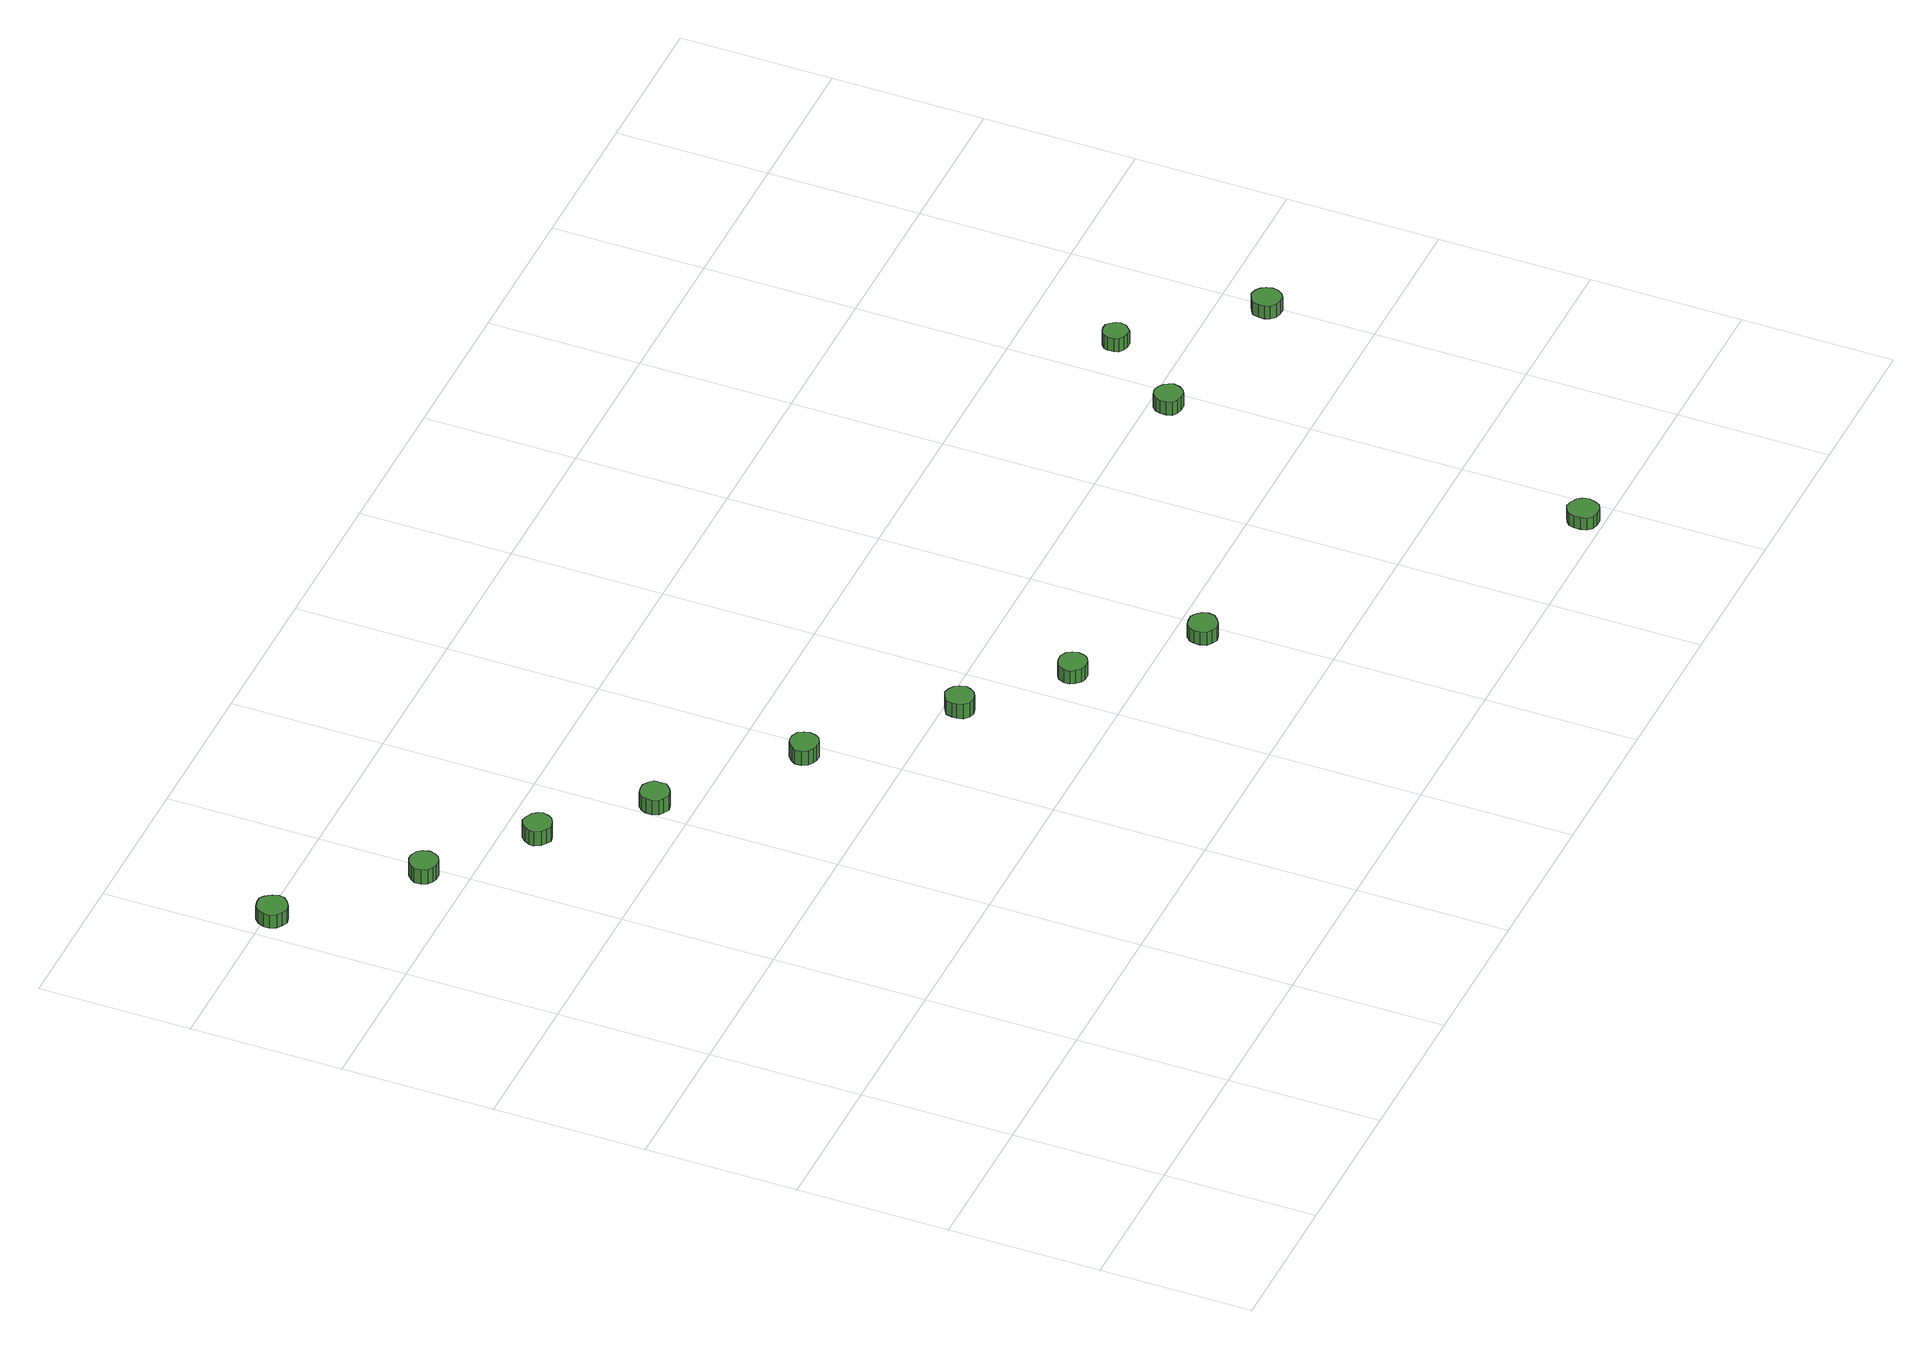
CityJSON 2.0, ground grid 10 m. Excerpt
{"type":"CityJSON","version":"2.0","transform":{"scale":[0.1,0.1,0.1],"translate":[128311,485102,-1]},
"CityObjects":{
"tree1":{"type":"SolitaryVegetationObject","attributes":{"function":"something"},"geometry":[{"type":"MultiSurface","lod":"1","boundaries":[[[0,1,2,3,4,5,6,7,8,9,10,11,12,13,14]],[[15,16,17,18,19,20,21,22,23,24,25,26,27,28,29]],[[0,29,28,1]],[[1,28,27,2]],[[2,27,26,3]],[[3,26,25,4]],[[4,25,24,5]],[[5,24,23,6]],[[6,23,22,7]],[[7,22,21,8]],[[8,21,20,9]],[[9,20,19,10]],[[10,19,18,11]],[[11,18,17,12]],[[12,17,16,13]],[[13,16,15,14]],[[14,15,29,0]]]}]},
"tree2":{"type":"SolitaryVegetationObject","attributes":{"function":"something"},"geometry":[{"type":"MultiSurface","lod":"1","boundaries":[[[30,31,32,33,34,35,36,37,38,39,40,41,42,43,44]],[[45,46,47,48,49,50,51,52,53,54,55,56,57,58,59]],[[30,59,58,31]],[[31,58,57,32]],[[32,57,56,33]],[[33,56,55,34]],[[34,55,54,35]],[[35,54,53,36]],[[36,53,52,37]],[[37,52,51,38]],[[38,51,50,39]],[[39,50,49,40]],[[40,49,48,41]],[[41,48,47,42]],[[42,47,46,43]],[[43,46,45,44]],[[44,45,59,30]]]}]},
"tree3":{"type":"SolitaryVegetationObject","attributes":{"function":"something"},"geometry":[{"type":"MultiSurface","lod":"1","boundaries":[[[60,61,62,63,64,65,66,67,68,69,70,71,72,73,74]],[[75,76,77,78,79,80,81,82,83,84,85,86,87,88,89]],[[60,89,88,61]],[[61,88,87,62]],[[62,87,86,63]],[[63,86,85,64]],[[64,85,84,65]],[[65,84,83,66]],[[66,83,82,67]],[[67,82,81,68]],[[68,81,80,69]],[[69,80,79,70]],[[70,79,78,71]],[[71,78,77,72]],[[72,77,76,73]],[[73,76,75,74]],[[74,75,89,60]]]}]},
"tree4":{"type":"SolitaryVegetationObject","attributes":{"function":"something"},"geometry":[{"type":"MultiSurface","lod":"1","boundaries":[[[90,91,92,93,94,95,96,97,98,99,100,101,102,103,104]],[[105,106,107,108,109,110,111,112,113,114,115,116,117,118,119]],[[90,119,118,91]],[[91,118,117,92]],[[92,117,116,93]],[[93,116,115,94]],[[94,115,114,95]],[[95,114,113,96]],[[96,113,112,97]],[[97,112,111,98]],[[98,111,110,99]],[[99,110,109,100]],[[100,109,108,101]],[[101,108,107,102]],[[102,107,106,103]],[[103,106,105,104]],[[104,105,119,90]]]}]},
"tree5":{"type":"SolitaryVegetationObject","attributes":{"function":"something"},"geometry":[{"type":"MultiSurface","lod":"1","boundaries":[[[120,121,122,123,124,125,126,127,128,129,130,131,132,133,134]],[[135,136,137,138,139,140,141,142,143,144,145,146,147,148,149]],[[120,149,148,121]],[[121,148,147,122]],[[122,147,146,123]],[[123,146,145,124]],[[124,145,144,125]],[[125,144,143,126]],[[126,143,142,127]],[[127,142,141,128]],[[128,141,140,129]],[[129,140,139,130]],[[130,139,138,131]],[[131,138,137,132]],[[132,137,136,133]],[[133,136,135,134]],[[134,135,149,120]]]}]},
"tree6":{"type":"SolitaryVegetationObject","attributes":{"function":"something"},"geometry":[{"type":"MultiSurface","lod":"1","boundaries":[[[150,151,152,153,154,155,156,157,158,159,160,161,162,163,164]],[[165,166,167,168,169,170,171,172,173,174,175,176,177,178,179]],[[150,179,178,151]],[[151,178,177,152]],[[152,177,176,153]],[[153,176,175,154]],[[154,175,174,155]],[[155,174,173,156]],[[156,173,172,157]],[[157,172,171,158]],[[158,171,170,159]],[[159,170,169,160]],[[160,169,168,161]],[[161,168,167,162]],[[162,167,166,163]],[[163,166,165,164]],[[164,165,179,150]]]}]},
"tree7":{"type":"SolitaryVegetationObject","attributes":{"function":"something"},"geometry":[{"type":"MultiSurface","lod":"1","boundaries":[[[180,181,182,183,184,185,186,187,188,189,190,191,192,193,194]],[[195,196,197,198,199,200,201,202,203,204,205,206,207,208,209]],[[180,209,208,181]],[[181,208,207,182]],[[182,207,206,183]],[[183,206,205,184]],[[184,205,204,185]],[[185,204,203,186]],[[186,203,202,187]],[[187,202,201,188]],[[188,201,200,189]],[[189,200,199,190]],[[190,199,198,191]],[[191,198,197,192]],[[192,197,196,193]],[[193,196,195,194]],[[194,195,209,180]]]}]},
"tree8":{"type":"SolitaryVegetationObject","attributes":{"function":"something"},"geometry":[{"type":"MultiSurface","lod":"1","boundaries":[[[210,211,212,213,214,215,216,217,218,219,220,221,222,223,224]],[[225,226,227,228,229,230,231,232,233,234,235,236,237,238,239]],[[210,239,238,211]],[[211,238,237,212]],[[212,237,236,213]],[[213,236,235,214]],[[214,235,234,215]],[[215,234,233,216]],[[216,233,232,217]],[[217,232,231,218]],[[218,231,230,219]],[[219,230,229,220]],[[220,229,228,221]],[[221,228,227,222]],[[222,227,226,223]],[[223,226,225,224]],[[224,225,239,210]]]}]},
"tree9":{"type":"SolitaryVegetationObject","attributes":{"function":"something"},"geometry":[{"type":"MultiSurface","lod":"1","boundaries":[[[240,241,242,243,244,245,246,247,248,249,250,251,252,253,254]],[[255,256,257,258,259,260,261,262,263,264,265,266,267,268,269]],[[240,269,268,241]],[[241,268,267,242]],[[242,267,266,243]],[[243,266,265,244]],[[244,265,264,245]],[[245,264,263,246]],[[246,263,262,247]],[[247,262,261,248]],[[248,261,260,249]],[[249,260,259,250]],[[250,259,258,251]],[[251,258,257,252]],[[252,257,256,253]],[[253,256,255,254]],[[254,255,269,240]]]}]},
"tree10":{"type":"SolitaryVegetationObject","attributes":{"function":"something"},"geometry":[{"type":"MultiSurface","lod":"1","boundaries":[[[270,271,272,273,274,275,276,277,278,279,280,281,282,283,284]],[[285,286,287,288,289,290,291,292,293,294,295,296,297,298,299]],[[270,299,298,271]],[[271,298,297,272]],[[272,297,296,273]],[[273,296,295,274]],[[274,295,294,275]],[[275,294,293,276]],[[276,293,292,277]],[[277,292,291,278]],[[278,291,290,279]],[[279,290,289,280]],[[280,289,288,281]],[[281,288,287,282]],[[282,287,286,283]],[[283,286,285,284]],[[284,285,299,270]]]}]},
"tree11":{"type":"SolitaryVegetationObject","attributes":{"function":"something"},"geometry":[{"type":"MultiSurface","lod":"1","boundaries":[[[300,301,302,303,304,305,306,307,308,309,310,311,312,313,314]],[[315,316,317,318,319,320,321,322,323,324,325,326,327,328,329]],[[300,329,328,301]],[[301,328,327,302]],[[302,327,326,303]],[[303,326,325,304]],[[304,325,324,305]],[[305,324,323,306]],[[306,323,322,307]],[[307,322,321,308]],[[308,321,320,309]],[[309,320,319,310]],[[310,319,318,311]],[[311,318,317,312]],[[312,317,316,313]],[[313,316,315,314]],[[314,315,329,300]]]}]},
"tree12":{"type":"SolitaryVegetationObject","attributes":{"function":"something"},"geometry":[{"type":"MultiSurface","lod":"1","boundaries":[[[330,331,332,333,334,335,336,337,338,339,340,341,342,343,344]],[[345,346,347,348,349,350,351,352,353,354,355,356,357,358,359]],[[330,359,358,331]],[[331,358,357,332]],[[332,357,356,333]],[[333,356,355,334]],[[334,355,354,335]],[[335,354,353,336]],[[336,353,352,337]],[[337,352,351,338]],[[338,351,350,339]],[[339,350,349,340]],[[340,349,348,341]],[[341,348,347,342]],[[342,347,346,343]],[[343,346,345,344]],[[344,345,359,330]]]}]}
},
"vertices":[
[29,596,19],[28,600,19],[25,604,19],[22,606,19],[18,606,19],[14,605,19],[11,602,19],[9,598,19],[9,594,19],[11,590,19],[14,588,19],[18,586,19],[22,587,19],[25,589,19],[28,592,19],[28,592,9],[25,589,9],[22,587,9],[18,586,9],[14,588,9],[11,590,9],[9,594,9],[9,598,9],[11,602,9],[14,605,9],[18,606,9],[22,606,9],[25,604,9],[28,600,9],[29,596,9],
[103,528,20],[102,532,20],[100,535,20],[96,537,20],[92,537,20],[89,536,20],[86,533,20],[84,530,20],[84,526,20],[86,522,20],[89,520,20],[92,519,20],[96,519,20],[100,521,20],[102,524,20],[102,524,9],[100,521,9],[96,519,9],[92,519,9],[89,520,9],[86,522,9],[84,526,9],[84,530,9],[86,533,9],[89,536,9],[92,537,9],[96,537,9],[100,535,9],[102,532,9],[103,528,9],
[164,479,20],[163,482,20],[161,485,20],[157,487,20],[153,488,20],[150,487,20],[147,484,20],[145,480,20],[145,477,20],[147,473,20],[150,471,20],[153,469,20],[157,470,20],[161,472,20],[163,475,20],[163,475,9],[161,472,9],[157,470,9],[153,469,9],[150,471,9],[147,473,9],[145,477,9],[145,480,9],[147,484,9],[150,487,9],[153,488,9],[157,487,9],[161,485,9],[163,482,9],[164,479,9],
[219,425,20],[219,429,20],[216,432,20],[213,434,20],[209,434,20],[205,433,20],[202,430,20],[201,427,20],[201,423,20],[202,419,20],[205,417,20],[209,415,20],[213,416,20],[216,418,20],[219,421,20],[219,421,9],[216,418,9],[213,416,9],[209,415,9],[205,417,9],[202,419,9],[201,423,9],[201,427,9],[202,430,9],[205,433,9],[209,434,9],[213,434,9],[216,432,9],[219,429,9],[219,425,9],
[299,360,20],[298,364,20],[296,367,20],[292,369,20],[288,369,20],[285,368,20],[282,365,20],[280,362,20],[280,358,20],[282,354,20],[285,352,20],[288,351,20],[292,351,20],[296,353,20],[298,356,20],[298,356,9],[296,353,9],[292,351,9],[288,351,9],[285,352,9],[282,354,9],[280,358,9],[280,362,9],[282,365,9],[285,368,9],[288,369,9],[292,369,9],[296,367,9],[298,364,9],[299,360,9],
[377,290,20],[376,294,20],[374,297,20],[371,299,20],[367,300,20],[363,298,20],[360,296,20],[359,292,20],[359,289,20],[360,285,20],[363,282,20],[367,281,20],[371,282,20],[374,284,20],[376,287,20],[376,287,9],[374,284,9],[371,282,9],[367,281,9],[363,282,9],[360,285,9],[359,289,9],[359,292,9],[360,296,9],[363,298,9],[367,300,9],[371,299,9],[374,297,9],[376,294,9],[377,290,9],
[434,240,20],[433,244,20],[431,247,20],[427,249,20],[423,249,20],[420,248,20],[417,246,20],[415,242,20],[415,238,20],[417,235,20],[420,232,20],[423,231,20],[427,231,20],[431,233,20],[433,236,20],[433,236,10],[431,233,10],[427,231,10],[423,231,10],[420,232,10],[417,235,10],[415,238,10],[415,242,10],[417,246,10],[420,248,10],[423,249,10],[427,249,10],[431,247,10],[433,244,10],[434,240,10],
[500,182,20],[499,186,20],[496,189,20],[493,191,20],[489,191,20],[485,190,20],[482,187,20],[481,184,20],[481,180,20],[482,176,20],[485,174,20],[489,172,20],[493,173,20],[496,175,20],[499,178,20],[499,178,10],[496,175,10],[493,173,10],[489,172,10],[485,174,10],[482,176,10],[481,180,10],[481,184,10],[482,187,10],[485,190,10],[489,191,10],[493,191,10],[496,189,10],[499,186,10],[500,182,10],
[693,13,19],[692,17,19],[690,20,19],[686,22,19],[682,23,19],[678,21,19],[675,19,19],[674,15,19],[674,11,19],[675,7,19],[678,4,19],[682,3,19],[686,3,19],[690,5,19],[692,9,19],[692,9,10],[690,5,10],[686,3,10],[682,3,10],[678,4,10],[675,7,10],[674,11,10],[674,15,10],[675,19,10],[678,21,10],[682,23,10],[686,22,10],[690,20,10],[692,17,10],[693,13,10],
[696,288,20],[695,291,20],[693,294,20],[690,296,20],[686,297,20],[682,296,20],[679,293,20],[678,290,20],[678,286,20],[679,282,20],[682,280,20],[686,279,20],[690,279,20],[693,281,20],[695,284,20],[695,284,10],[693,281,10],[690,279,10],[686,279,10],[682,280,10],[679,282,10],[678,286,10],[678,290,10],[679,293,10],[682,296,10],[686,297,10],[690,296,10],[693,294,10],[695,291,10],[696,288,10],
[738,341,20],[737,344,20],[735,347,20],[733,349,20],[729,349,20],[726,348,20],[723,346,20],[722,343,20],[722,339,20],[723,336,20],[726,334,20],[729,333,20],[733,333,20],[735,335,20],[737,337,20],[737,337,10],[735,335,10],[733,333,10],[729,333,10],[726,334,10],[723,336,10],[722,339,10],[722,343,10],[723,346,10],[726,348,10],[729,349,10],[733,349,10],[735,347,10],[737,344,10],[738,341,10],
[805,269,20],[804,273,20],[802,276,20],[799,278,20],[795,279,20],[791,277,20],[788,275,20],[787,271,20],[787,267,20],[788,264,20],[791,261,20],[795,260,20],[799,260,20],[802,262,20],[804,265,20],[804,265,10],[802,262,10],[799,260,10],[795,260,10],[791,261,10],[788,264,10],[787,267,10],[787,271,10],[788,275,10],[791,277,10],[795,279,10],[799,278,10],[802,276,10],[804,273,10],[805,269,10]
]}
